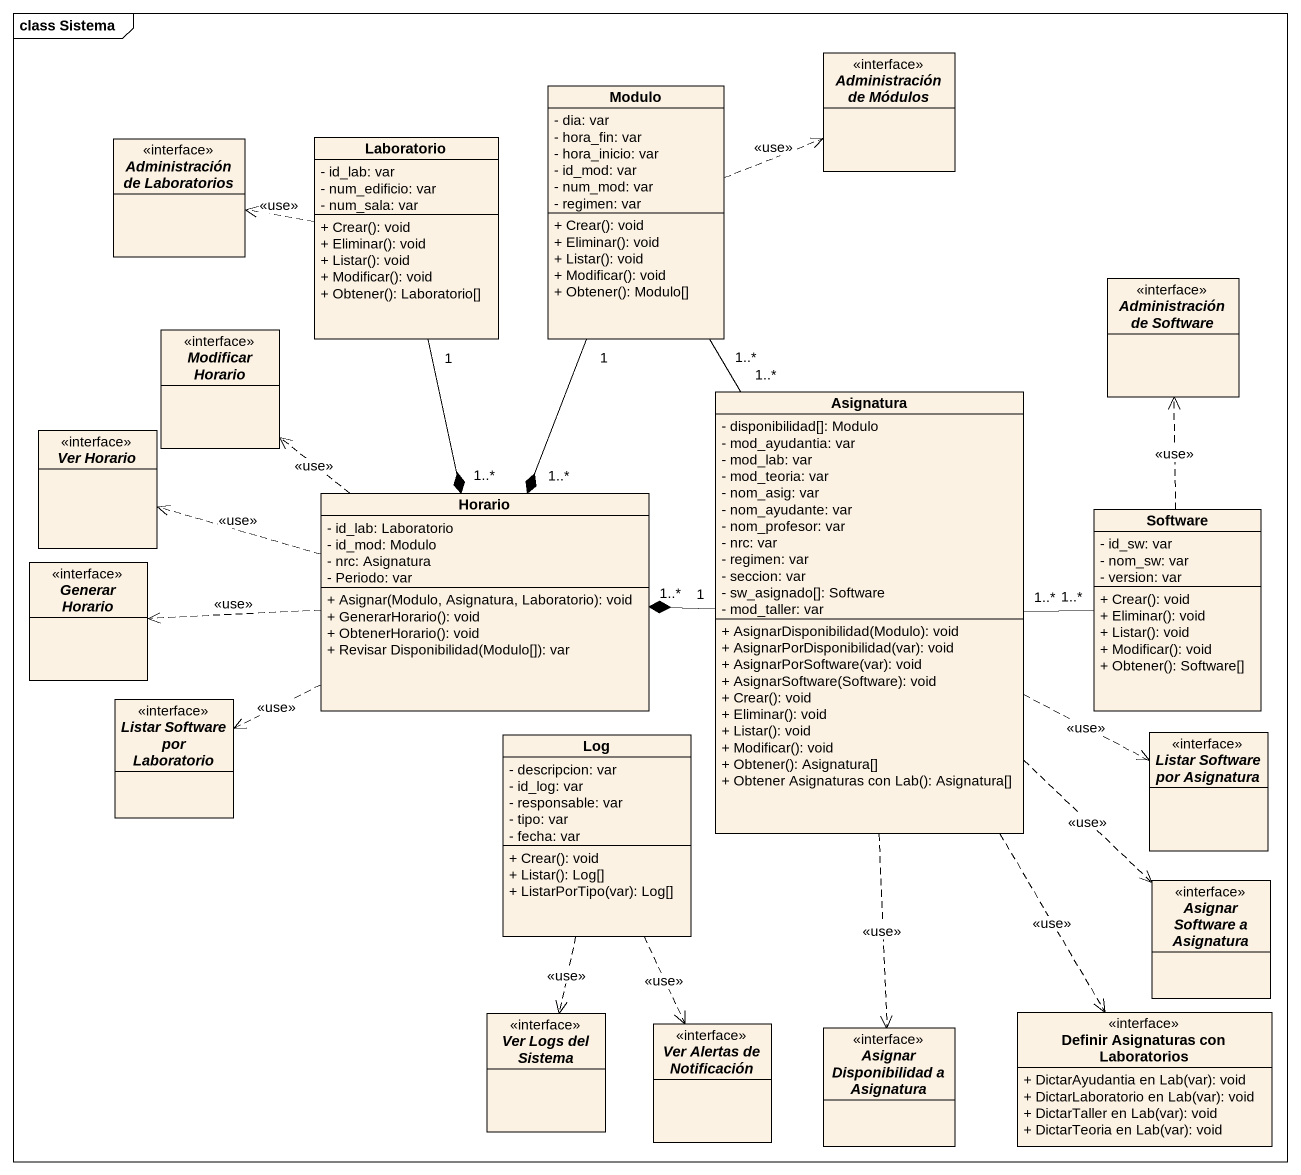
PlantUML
@startuml
mainframe class Sistema
hide circle
hide empty members
skinparam classAttributeIconSize 0
interface "Administración de Módulos" as Administración_de_Módulos <<interface>>
class Modulo {
  - dia: var
  - hora_fin: var
  - hora_inicio: var
  - id_mod: var
  - num_mod: var
  - regimen: var
  + Crear(): void
  + Eliminar(): void
  + Listar(): void
  + Modificar(): void
  + Obtener(): Modulo[]
}
interface "Administración de Laboratorios" as Administración_de <<interface>>
class Laboratorio {
  - id_lab: var
  - num_edificio: var
  - num_sala: var
  + Crear(): void
  + Eliminar(): void
  + Listar(): void
  + Modificar(): void
  + Obtener(): Laboratorio[]
}
interface "Administración de Software" as Administración_de_Software <<interface>>
interface "Modificar Horario" as Modificar_Horario <<interface>>
class Asignatura {
  - disponibilidad[]: Modulo
  - mod_ayudantia: var
  - mod_lab: var
  - mod_teoria: var
  - nom_asig: var
  - nom_ayudante: var
  - nom_profesor: var
  - nrc: var
  - regimen: var
  - seccion: var
  - sw_asignado[]: Software
  - mod_taller: var
  + AsignarDisponibilidad(Modulo): void
  + AsignarPorDisponibilidad(var): void
  + AsignarPorSoftware(var): void
  + AsignarSoftware(Software): void
  + Crear(): void
  + Eliminar(): void
  + Listar(): void
  + Modificar(): void
  + Obtener(): Asignatura[]
  + Obtener Asignaturas con Lab(): Asignatura[]
}
interface "Ver Horario" as Ver_Horario <<interface>>
class Horario {
  - id_lab: Laboratorio
  - id_mod: Modulo
  - nrc: Asignatura
  - Periodo: var
  + Asignar(Modulo, Asignatura, Laboratorio): void
  + GenerarHorario(): void
  + ObtenerHorario(): void
  + Revisar Disponibilidad(Modulo[]): var
}
class Software {
  - id_sw: var
  - nom_sw: var
  - version: var
  + Crear(): void
  + Eliminar(): void
  + Listar(): void
  + Modificar(): void
  + Obtener(): Software[]
}
interface "Generar Horario" as Generar_Horario <<interface>>
interface "Listar Software por Laboratorio" as Listar_Software_por <<interface>>
class Log {
  - descripcion: var
  - id_log: var
  - responsable: var
  - tipo: var
  - fecha: var
  + Crear(): void
  + Listar(): Log[]
  + ListarPorTipo(var): Log[]
}
interface "Listar Software por Asignatura" as Listar_Software_por_2 <<interface>>
interface "Asignar Software a Asignatura" as Asignar_Software_a <<interface>>
interface "Ver Logs del Sistema" as Ver_Logs_del_Sistema <<interface>>
class "Definir Asignaturas con Laboratorios" as Definir_Asignaturas_con <<interface>> {
  + DictarAyudantia en Lab(var): void
  + DictarLaboratorio en Lab(var): void
  + DictarTaller en Lab(var): void
  + DictarTeoria en Lab(var): void
}
interface "Ver Alertas de Notificación" as Ver_Alertas_de_Notificación <<interface>>
interface "Asignar Disponibilidad a Asignatura" as Asignar_Disponibilidad_a <<interface>>
Modulo .right.> Administración_de_Módulos : <<use>>
Laboratorio .left.> Administración_de : <<use>>
Asignatura "1..*" -up- "1..*" Modulo
Asignatura "1..*" -right- "1..*" Software
Asignatura .right.> Listar_Software_por_2 : <<use>>
Asignatura ..> Asignar_Software_a : <<use>>
Asignatura ..> Definir_Asignaturas_con : <<use>>
Asignatura ..> Asignar_Disponibilidad_a : <<use>>
Horario "1..*" *-up- "1" Modulo
Horario "1..*" *-up- "1" Laboratorio
Horario .up.> Modificar_Horario : <<use>>
Horario "1..*" *-right- "1" Asignatura
Horario .left.> Ver_Horario : <<use>>
Horario .left.> Generar_Horario : <<use>>
Horario .left.> Listar_Software_por : <<use>>
Software .up.> Administración_de_Software : <<use>>
Log ..> Ver_Logs_del_Sistema : <<use>>
Log ..> Ver_Alertas_de_Notificación : <<use>>
@enduml
